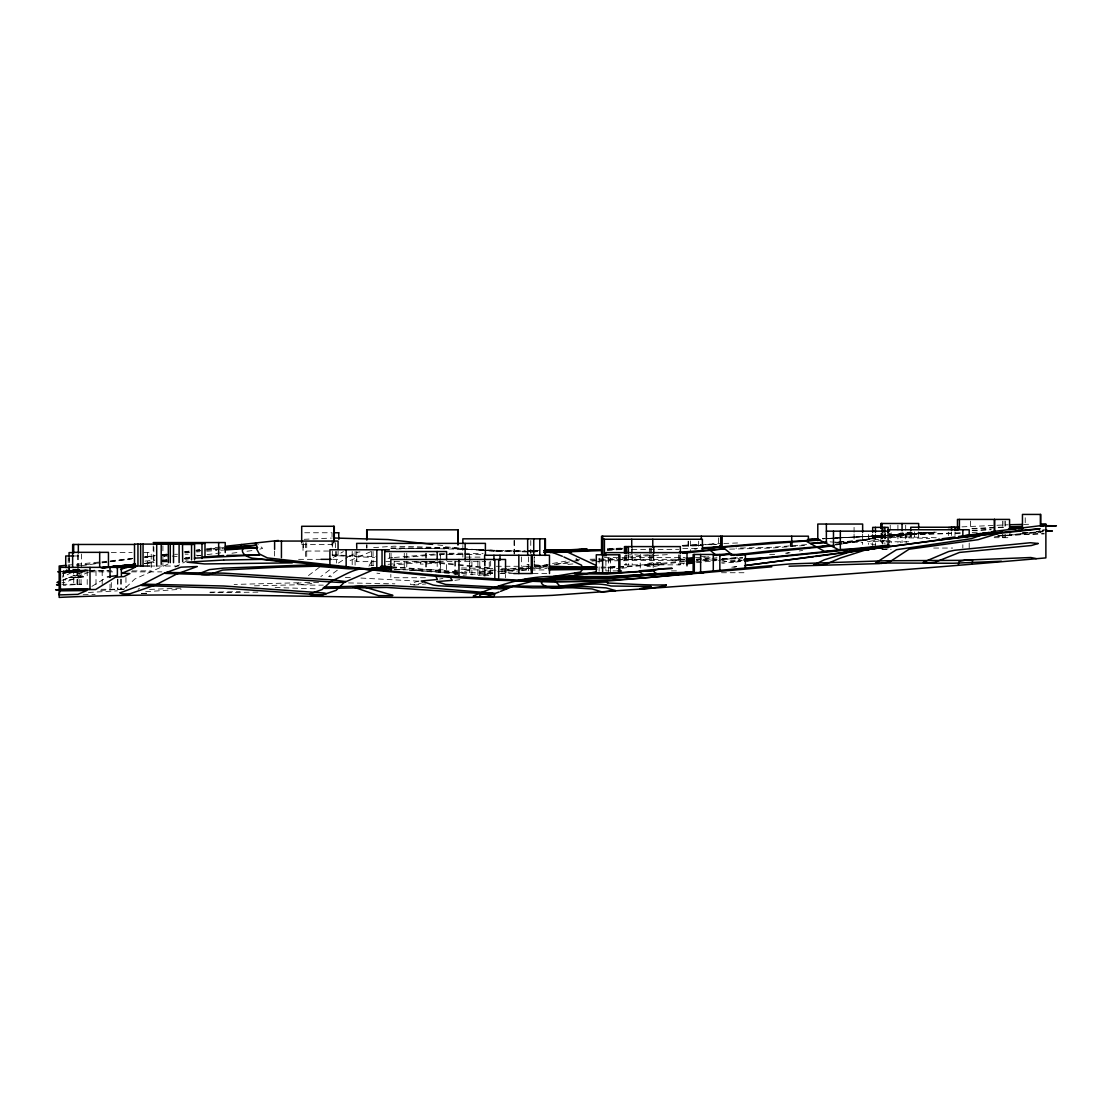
<?xml version="1.0" encoding="UTF-8"?>
<svg xmlns="http://www.w3.org/2000/svg" width="1112" height="1112" viewBox="0 0 1112 1112"><rect width="100%" height="100%" fill="white"/><g stroke="black" fill="none" stroke-linecap="round" stroke-linejoin="round"><path stroke-width="0.75" stroke-dasharray="5 3.75" d="M420.975 562.116L420.211 564.02L424.52 564.187L443.605 561.852M430.094 561.324L429.579 562.589L434.736 562.116L435.626 560.017M368.948 566.244L371.589 561.018L373.757 560.392M80.217 570.053L67.888 572.43L68.888 571.179L78.646 569.886M125.864 587.539L134.761 579.046L168.802 563.714M138.138 589.36L139.361 588.262M123.613 589.555L124.655 588.665M338.409 563.006L347.708 557.182M329.555 569.956L320.826 576.6M308.469 575.571L320.061 566.8M337.325 570.206L328.638 576.6L333.252 576.878M311.819 583.355L304.076 584.62L253.592 585.857M91.907 586.371L106.043 577.767M333.252 557.404L343.344 551.621M711.027 544.88L712.722 543.907L718.282 544.866M349.112 556.389L356.688 552.33L359.982 551.913M175.126 567.023L186.58 561.087M350.085 560.545L370.713 551.691M88.988 571.985L65.914 582.229L62.022 582.771M577.378 560.49L575.516 559.92M61.911 580.408L85.318 570.956L76.519 570.859L79.522 570.053M185.037 558.849L187.678 557.793L184.231 557.404M423.158 582.229C416.778 585.746 399.903 585.815 419.975 580.784M457.713 570.164L453.696 571.415L391.493 566.786M546.882 564.827L545.227 565.466L547.632 565.702M91.837 571.137L94.687 570.289L93.978 570.122M1036.509 531.828L1039.776 530.869M1035.703 532.078L1021.997 533.315L1025.055 532.439M576.933 560.601L577.892 560.142L576.016 558.419M1020.844 533.649L1012.017 534.622L1009.515 533.649M259.833 549.147L262.668 548.327L257.4 543.671M429.663 561.574L393.148 565.146M461.091 569.163L469.611 570.067L458.63 573.139L410.397 570.317M185.426 552.65L188.581 551.886M1040.484 531.091L1038.135 531.383M928.589 532.328L914.995 533.718M921.417 532.342L911.159 534.552L886.584 535.386M167.286 555.194L163.603 556.028L165.549 556.056M483.414 575.418L487.334 574.306L486.347 572.193C484.026 571.846 475.06 571.554 478.41 575.474M842.034 543.949L884.471 536.095L876.478 537.388L883.359 536.29M884.137 535.345L871.377 536.137L888.279 535.609L853.251 541.975L843.077 542.851M834.917 544.963L888.279 535.289M62.411 573.069L83.052 570.331L62.661 573.18L66.525 572.694M85.429 570.261L76.492 570.929L90.906 570.122M836.585 544.727L881.427 536.512M439.574 579.032L442.896 578.448M556.042 564.312L569.511 561.921M62.856 571.749L75.352 569.9M836.585 544.908L881.427 537.026M552.525 563.45L567.203 560.907M1021.997 533.315L1030.129 532.328M786.74 553.289L790.062 552.72M185.468 558.919L187.831 558.53M785.503 553.22L788.922 552.664M799.208 550.996L802.628 550.44M370.449 565.702L373.729 565.285M721.521 562.116L740.175 559.378M478.869 575.349L492.574 573.278M454.877 580.381L460.02 579.616M483.998 576.03L492.574 574.751M501.137 573.472L506.266 572.694M507.989 572.444L519.971 570.651M521.695 570.386L547.382 566.536M684.742 563.089L679.71 564.048L683.685 564.02M501.137 571.999L506.266 571.248M507.989 570.998L519.971 569.247M521.695 568.996L547.382 565.216M889.989 535.039L908.838 532.314M145.269 557.112L154.999 555.722M77.548 571.29L75.338 571.401L87.487 569.858M404.407 557.418L437.85 554.693M697.683 548.244L694.597 548.953L697.724 549.008M81.732 565.633L100.4 563.103M102.096 562.867L131.689 558.919M388.074 558.335L392.8 557.682M394.385 557.473L437.808 553.832M184.217 551.788L189.36 551.093M196.212 550.176L199.632 549.717M206.484 548.8L223.623 546.492M890.003 535.358L912.313 532.342M733.823 567.148L736.255 566.828M197.213 555.93L200.507 555.486M207.11 554.624L223.623 552.455M731.793 567.217L738.604 566.328M132.342 558.669L101.998 562.575M231.963 553.206L240.317 552.122M246.989 551.246L253.675 550.384M144.949 557.209L153.47 556.111M161.991 555.027L167.092 554.374M76.297 565.841L100.275 562.797M62.592 573.208L88.293 569.914L62.397 573.125M144.129 557.168L153.998 555.93M162.227 554.902L167.161 554.276M889.656 535.136L909.004 534.149L895.007 534.942M85.513 569.956L74.476 570.553M132.828 558.293L101.998 561.782M144.824 556.806L155.096 555.555M161.949 554.707L167.092 554.082M742.413 560.643L731.891 561.518L741.509 560.1M497.703 571.804L502.805 571.179M504.5 570.984L516.399 569.553M518.109 569.344L546.993 565.855M492.727 572.388L463.065 575.251M684.436 561.616L662.154 564.284L618.314 567.454M716.976 557.724L696.418 560.184L716.976 560.087M145.005 561.115L154.888 560.128M492.783 570.859L455.948 574.139M684.436 560.809C655.427 564.243 626.195 566.953 596.991 567.148M696.418 559.405L711.833 557.598M1042.556 531.327L1037.176 531.925M153.525 561.699L145.06 562.644M162.018 560.726L167.106 560.128M685.117 559.544L672.079 560.545L685.367 558.516M703.868 557.376L712.069 556.431M883.136 549.439L889.989 548.633M504.473 569.511L516.302 568.162M517.983 567.968L548.411 564.493M162.241 560.128L167.161 559.572M62.592 571.888L79.716 569.956L62.967 571.985M889.072 540.64L890.1 540.446M883.039 549.342L886.278 548.98M79.216 570.915L62.314 571.735M700.338 556.848L708.664 555.93M695.737 561.838L702.27 561.101M703.91 560.921L716.976 559.475M223.623 547.632L206.332 549.37M718.519 560.351L737.187 557.821C746.096 561.643 721.966 564.215 721.076 558.196M184.995 552.219L188.317 551.858M196.629 550.968L199.938 550.621M722.035 558.933L737.187 557.821L735.741 556.556M204.733 550.023L223.623 548.23M881.427 537.666L888.279 536.943M889.989 536.762L934.539 532.092M696.612 562.686L716.976 560.517M62.939 571.526L64.621 571.36M413.761 585.176L425.757 583.939M994.489 536.832L1044.168 531.647M64.301 571.498L79.397 569.956L66.081 571.304M145.283 563.367L147.354 563.158L143.865 563.52L153.748 562.575M144.324 563.478L154.054 562.463M162.241 561.63L167.161 561.129M1042.458 530.146L1045.878 529.812M67.735 565.174L100.275 561.949M162.116 561.755L168.802 561.087M1038.928 531.411L1043.793 530.966M79.605 569.9L62.675 571.651L67.86 571.054M66.094 571.193L79.202 569.928M621.733 568.329L626.987 567.62L621.455 566.647M185.565 551.872L188.957 551.552M195.726 550.899L200.813 550.412M61.327 571.485L79.022 569.872M60.673 571.707L63.245 571.471M667.297 554.652L625.695 557.154C622.553 554.123 637.106 554.554 639.428 555.43L650.798 554.596M567.94 564.382L573.083 563.923M597.061 561.768L607.347 560.851L684.436 560.17M1042.778 530.215L1044.071 530.104M196.518 550.218L199.785 549.94M373.66 547.604L394.273 546.187L442.896 547.563L497.703 551.163L528.339 551.955M388.074 564.312L420.628 561.56M554.235 564.326L569.65 563.006M591.918 561.101L607.347 559.781L684.436 559.183M62.592 571.207L78.007 569.914M390.965 548.188L442.896 548.16L462.244 549.106M69.139 570.942L69.834 570.887M922.251 532.439L910.561 534.608L900.108 534.775M960.226 533.301L893.311 535.275L936.248 532.162L936.248 532.912L828.329 538.43M722.119 559.697L742.677 558.099M885.75 535.539L842.785 537.749M890.893 535.025L934.525 532.356M826.619 538.722L831.248 538.375M832.805 538.264L837.433 537.93M184.759 552.789L189.832 552.428M196.588 551.941L199.965 551.705M206.735 551.218L216.882 550.496M145.658 591.737L181.173 589.249M615.256 566.731L607.166 567.676L618.897 568.538M614.853 567.704L597.547 568.149M206.679 550.079L223.623 548.883M184.272 558.307L189.429 557.946M439.532 554.582L447.524 554.123M184.119 558.877L189.235 558.53M396.164 548.994L419.891 548.341L462.161 549.231M220.774 550.231L223.623 550.037M622.942 548.299L607.347 549.342L622.359 549.147M607.347 549.495L622.484 548.494M607.347 550.329L622.762 549.286M722.119 558.78L742.677 557.404M439.504 553.72L447.524 553.331M880.843 535.706L868.541 536.721L929.688 538.444M887.084 540.779L868.222 541.752L866.873 540.529L835.001 542.197L862.648 542.308M721.855 563.172L723.439 563.089M823.214 538.736L824.145 538.681L822.713 538.75M997.923 536.04L1044.168 533.273M332.085 554.86L376.134 556.653M822.407 538.764L826.619 538.528M831.957 538.236L827.953 538.472L830.622 538.305M804.504 545.492L771.797 548.049L728.972 549.161M961.949 526.866L1008.195 524.781M901.943 534.455L888.933 535.067L909.004 534.149M100.636 590.402L125.447 589.04M88.418 592.46L117.358 590.847M971.902 528.52L1006.485 526.949M972.222 528.881L1006.485 527.297M806.575 544.644L771.797 547.271L735.824 548.133M536.498 550.565L537.221 550.523M838.99 537.819L884.86 535.47M835.348 538.055L885.43 535.442M573.875 561.046L580.575 560.698M590.611 560.198L643.904 559.364L618.731 558.669M507.989 569.83L509.087 569.692L507.531 569.386M972.222 530.396L991.07 529.479M682.712 545.353L722.119 543.518M829.246 538.417L834.32 538.166M836.015 538.083L841.089 537.833M830.08 541.836C846.76 543.74 866.429 536.165 882.414 540.571L884.276 540.501M841.45 542.934L834.639 542.976M409.438 570.762L416.361 570.525L457.949 574.112M449.081 554.054L465.358 554.249M972.222 530.619L991.07 529.743M304.132 539.306L331.543 538.055M881.427 535.678L883.665 535.581M576.238 559.878L579.686 559.711M590.055 559.253L617.104 558.641M887.306 535.15L901.29 534.538L890.253 534.997M607.347 548.716L622.762 548.049M180.797 588.151L148.091 589.471M890.351 535.136L892.269 535.067M890.823 535.65L910.186 534.427L908.74 534.26M298.614 582.757L234.104 584.439M889.113 535.4L895.563 535.025L894.562 534.997M449.067 553.276L462.759 553.22M723.829 543.462L739.244 542.906M535.122 550.621L538.319 550.51L529.59 550.787M682.81 545.436L700.532 544.852M529.02 564.34L526.963 564.59L529.173 565.243M960.226 532.759L901.012 534.789L936.248 532.273L890.239 535.414M972.222 532.37L977.365 532.203M997.923 535.414L1044.168 533.941M885.096 535.859L881.427 535.956M607.347 549.842L623.457 549.648M1026.737 532.968L1033.256 532.787M83.15 594.725L95.145 594.392M705.369 544.699L716.976 544.38M210.085 592.14L240.15 591.667M147.02 556.542L153.915 556.361M533.968 550.593L529.103 550.718L534.094 551.121M1023.61 524.405L1028.753 524.28M875.672 544.797L873.254 544.769C859.548 539.876 883.651 539.431 887.07 542.99M61.938 584.3L81.454 584.217L63.287 585.357M174.64 554.318L177.559 554.249M163.103 554.568L167.37 554.471M682.059 545.895L702.145 545.478M497.703 551.413L525.114 550.787M527.477 550.76L537.777 550.621M528.923 550.704L533.468 550.621M1036.217 531.536L1044.724 531.383M834.848 544.199L841.047 544.102M530.035 550.76L531.8 550.732M141.585 593.377L150.092 593.238M141.391 593.502L149.953 593.391M257.887 592.14L209.918 592.696M682.963 545.992L699.976 545.825M500.761 570.178L516.552 570.067M631.866 549.578L678.737 549.328M185.19 554.193L188.234 554.165M682.768 548.536L697.905 548.452M501.623 568.705L516.816 568.607M518.498 568.607L547.187 568.427M164.27 556.111L168.802 556.083M521.528 570.053L547.354 569.9M696.418 559.155L716.976 559.114M348.542 582.924L394.885 583.828M304.716 532.759L332.043 532.759L332.043 547.702M1022.456 532.704L1040.776 532.704M994.128 537.694L1009.557 537.694L1009.557 534.372M908.699 541.766L880.899 541.766L880.899 533.454M301.686 544.546L334.295 544.546M390.785 548.105L458.088 548.105M933.677 548.049L952.65 548.049M881.844 549.439L891.185 549.439M328.665 551.038L303.02 551.038L303.02 542.725M111.297 552.622L132.119 552.622M144.032 552.622L151.204 552.622L151.204 567.565M769.657 554.471L776.454 554.471M73.67 555.972L78.34 555.972M466.248 557.098L482.052 557.098M604.414 557.529L685.298 557.529M695.556 557.529L699.768 557.529M298.6 559.336L320.367 559.336M162.547 560.837L167.648 560.837M162.018 561.852L167.606 561.852M356.785 561.643L356.785 551.677L356.646 561.643L375.717 561.643M385.808 561.643L485.402 561.643M151.468 566.036L154.985 566.036M156.695 566.036L178.907 566.036M496.327 566.272L529.52 566.272M534.135 566.272L534.372 556.876M394.343 569.817L446.593 569.817L446.593 561.504M72.627 570.623L108.448 570.623M111.659 570.887L69.055 570.887L69.055 557.598M132.106 570.887L151.204 570.887M618.008 570.901L605.887 570.901L605.929 557.612M671.467 570.901L678.556 570.901M72.655 571.874L115.968 571.874M131.355 571.874L161.838 571.874M721.452 572.736L745.387 572.736M492.644 573.542L484.623 573.542L484.623 561.907M500.011 573.542L513.702 573.542M533.065 573.542L547.855 573.542M425.437 577.726L390.84 577.726L390.84 574.404M101.053 589.29L125.948 589.29M700.296 545.492L696.487 545.311L698.03 544.616L703.59 545.867M532.134 550.843L538.681 550.913M532.37 551.594L537.416 551.677M463.843 549.314L530.619 551.482L463.926 549.189M532.342 551.51L537.541 551.594M318.588 582.688C296.265 581.59 282.128 585.468 323.286 585.12M936.248 537.763L889.906 536.443M496.008 570.178L461.466 569.636M461.549 567.926L495.98 568.691M464.455 553.262L483.136 553.679M530.035 552.011L538.542 552.233M466.998 554.29L483.011 554.763M275.164 587.525L318.713 588.915M345.359 577.392L350.558 577.615M360.927 578.059L420.016 581.242M344.275 556.111L332.53 555.458M345.957 556.195L374.591 557.557M457.171 548.841L465.622 549.328M467.304 549.425L497.703 551.163M500.567 569.483L503.43 569.65M394.941 569.386L403.531 569.9M391.48 568.635L449.929 572.374L458.269 571.763M391.493 567.189L457.894 572.054M534.372 565.897L547.577 567.12M534.163 564.674L547.521 565.98M422.338 561.63L456.587 565.091M458.311 565.271L492.574 568.788M430.9 561.616L456.587 564.312M458.311 564.493L492.574 568.135M437.753 544.949L442.896 545.505L442.896 546.548L497.703 551.649L497.703 550.913M172.151 556.028L177.322 556.625M376.885 573.18L379.817 573.514M195.99 555.166L202.189 555.958M461.327 572.054L462.3 572.249M883.303 536.095L884.638 536.304M188.331 557.571L189.54 558.015A7.256 0.751 -5.5 0 1 188.415 557.863L188.345 557.557A7.45 0.778 -6 0 1 189.374 557.168M1025.222 517.747L1025.222 526.059M1005.623 521.083L1005.623 527.727M1005.623 534.372L1005.623 537.694M1004.066 521.083L1004.066 527.727M1004.066 534.372L1004.066 537.694M1002.565 521.083L1002.565 527.727M1002.565 534.372L1002.565 537.694M970.526 521.083L970.401 527.727M969.205 543.059L969.205 548.049M962.839 544.727L962.839 548.049M954.999 532.217L954.999 535.539M951.566 532.217L951.566 535.539M948.647 532.217L948.647 535.539M918.665 531.8L918.665 540.098M914.592 531.8L914.592 540.098M911.312 532.217L911.312 540.529M910.825 531.8L910.742 540.529M910.075 531.8L910.075 540.098M906.155 532.829L906.155 542.795M905.696 525.156L905.696 541.766M902.054 531.8L902.054 542.795M900.762 532.829L900.762 542.795M897.912 525.156L897.94 542.795M891.185 532.829L891.185 542.795M890.226 525.156L890.226 531.8M890.226 533.454L890.226 541.766M889.642 533.093L889.642 543.059M885.347 533.454L885.347 541.766M884.888 533.454L884.957 541.766M884.874 534.01L884.874 543.976M882.942 533.454L882.858 543.976M882.247 534.01L882.247 543.976M881.844 533.454L881.844 542.795M881.482 533.454L881.482 541.766M875.436 534.01L875.436 545.644M872.684 534.01L872.684 545.644M868.444 534.483L868.444 544.449M862.648 534.01L862.648 544.449M854.072 527.366L854.072 532.342M854.072 534.01L854.072 542.308M792.244 542.837L792.244 546.159M791.716 542.837L791.716 546.159M790.757 542.837L790.757 546.159M790.257 542.837L790.257 546.159M718.63 537.861L718.63 544.505M698.67 541.183L698.67 547.827M690.427 540.918L690.427 552.539M688.453 541.183L688.453 549.481M688.064 541.183L688.064 549.481M680.335 554.888L680.335 564.854L624.471 564.854L624.471 554.888M679.349 554.888L679.349 564.854M678.473 554.888L678.473 564.854M653.8 554.888L653.8 564.854M653.189 554.29L653.189 567.579M652.772 554.207L652.772 557.529M651.41 548.244L651.41 553.234M651.41 554.888L651.41 564.854M650.353 548.244L650.353 553.234M650.353 554.888L650.353 564.854M649.338 548.244L649.338 553.234M649.338 554.888L649.338 564.854M640.248 554.29L640.248 569.233M632.172 548.244L632.172 553.234M632.172 554.888L632.172 564.854M631.727 549.217L631.727 557.529M628.405 554.888L628.405 564.854M626.57 554.888L626.57 564.854M625.5 554.888L625.5 564.854M610.46 558.113L610.571 573.069M608.445 558.113L608.445 571.401M599.118 558.113L599.118 571.401M534.135 556.876L534.26 566.272M530.771 540.488L530.771 553.776M528.367 556.917L528.367 571.874M521.403 556.876L521.403 566.272M514.244 540.488L514.244 553.776M514.161 540.488L514.161 557.098M505.543 574.404L505.543 577.726M490.656 561.115L490.656 576.072M489.266 561.907L489.266 573.542M485.235 561.115L485.235 577.726M484.373 561.115L484.373 576.072M479.786 561.115L479.786 576.072M477.896 561.115L477.896 576.072M471.905 561.115L471.905 576.072M469.361 554.388L469.361 572.666M462.842 545.464L462.842 557.098M455.447 561.115L455.447 574.404M454.738 561.115L454.738 574.404M440.547 554.388L440.547 572.666M437.183 561.504L437.183 569.817M426.313 553.206L426.313 569.817M425.715 553.206L425.715 569.817M406.756 553.206L406.756 569.817M404.281 553.206L404.281 569.817M394.19 561.115L394.19 567.759M391.035 553.206L391.035 558.182M389.395 553.095L389.395 558.182M373.048 551.427L373.048 566.383M371.603 551.427L371.603 566.383M366.974 544.783L366.974 548.105M366.71 544.783L366.71 548.105M355.089 551.427L355.089 566.383M352.198 551.427L352.198 564.715M338.076 551.024L338.076 559.336L332.321 559.336L332.321 542.725M336.491 551.427L336.491 563.061M335.532 542.725L335.532 559.336M306.717 542.725L306.717 559.336M305.619 542.725L305.619 559.336M303.242 542.725L303.242 551.038M274.608 551.024L274.608 556.014M162.894 545.797L162.894 566.036M153.859 546.909L153.859 561.852M153.206 545.881L153.206 560.837M147.437 552.622L147.437 567.565M125.948 577.475L125.948 587.595M121.389 579.171L121.389 589.29M120.499 579.171L120.499 589.29M117.9 579.171L117.9 589.29M117.385 579.171L117.385 589.29M111.297 582.535L111.297 589.29M110.019 584.231L110.019 589.29M102.193 570.734L102.193 585.913M96.007 570.734L96.007 585.913M87.209 570.734L87.209 585.913M81.398 554.012L81.398 568.955M81.051 570.734L81.051 585.913M79.188 570.734L79.188 585.913M78.34 554.749L78.34 572.416L65.733 572.416L65.733 569.122M77.701 570.734L77.701 585.913M77.423 554.749L77.423 568.454M77.409 570.734L77.409 585.913M76.964 570.734L76.964 585.913M75.032 569.122L75.032 572.416M73.67 569.122L73.767 585.913M72.864 569.122L72.864 572.416M69.639 557.598L69.639 570.887M68.193 557.612L68.193 572.416M66.762 569.122L66.762 572.416M63.509 570.734L63.509 585.913M188.248 559.934A7.256 0.737 -5.1 0 1 185.787 560.003M733.767 562.227A22.018 0.834 -5.9 0 1 723.662 563.047M740.717 561.518A22.254 0.917 -6 0 1 733.851 562.199M82.496 576.099C76.895 580.492 48.205 581.743 76.408 576.808A8.229 0.751 -3.4 0 1 81.329 576.558L83.734 576.836L80.523 577.392A8.229 0.751 -3.3 0 1 77.312 577.573L73.378 577.517L73.336 576.683C69.5 575.238 80.62 574.682 82.496 576.099M63.453 573.625L62.606 577.184L70.278 573.18L78.507 570.553L64.399 571.568L63.453 573.625M646.892 564.896C644.015 568.135 659.986 566.592 661.501 563.951L660.514 562.477L653.675 562.658L646.503 563.575L647.49 565.049L661.501 563.923L646.892 564.896M82.274 576.919L67.512 577.628L82.274 576.919M469.876 554.388L440.032 554.388L440.032 572.666L469.876 572.666L469.876 554.388"/><path stroke-width="1.5" d="M1036.314 558.613L1030.768 557.515L959.072 560.365L886.139 560.754L789.909 563.923L698.892 572.277M494.798 593.641L494.214 596.101A7.339 0.695 -0.3 0 1 489.516 596.755A7.339 0.695 -0.3 0 1 481.524 596.616M972.222 563.603L972.569 560.323L965.967 560.059L959.072 561.421L958.377 564.785M117.205 575.529L107.475 576.919M256.205 542.92L255.232 543.393L257.47 547.646L256.524 548.758L259.277 553.901L267.366 557.904L373.576 569.705L344.261 582.396L336.088 590.361L322.202 595.031A7.256 1.015 0.7 0 1 314.279 595.184L311.874 594.948A7.436 1.042 0.7 0 1 310.067 593.808L322.077 589.541L331.598 580.853M595.796 571.832L582.424 574.57L541.447 578.991L513.299 586.232L500.525 591.389M241.54 544.519L240.637 544.936L242.847 548.841C240.011 553.901 249.7 558.321 253.717 558.293L436.154 576.294L497.703 580.269L532.245 581.034L440.936 575.543L371.477 569.344M874.532 548.299L876.075 548.16L865.428 549.995L840.436 558.015L826.981 563.728L820.072 565.035A7.228 0.959 -5.7 0 1 813.497 565.063L824.381 559.781L849.359 552.164L861.439 550.176L857.324 551.107M499.093 592.015L493.408 594.03A7.297 0.737 0.2 0 1 483.081 594.155M120.527 569.539C131.744 565.021 147.229 563.311 121.82 573.236L129.895 573.528L124.03 576.572L115.453 577.239L95.632 589.541L55.6 589.763L87.709 589.012M331.612 580.853C344.178 576.099 356.16 565.925 370.477 569.247M59.172 581.562L56.976 582.48L60.256 582.841M494.548 593.808L486.333 596.518A7.297 0.723 -0.2 0 1 476.103 596.685A7.367 0.764 -0.2 0 1 473.49 595.907C498.815 584.745 525.656 576.127 553.651 576.475L580.547 572.013L582.73 568.941L581.52 565.174L563.895 556.973M106.78 567.12L135.275 564.409L115.704 566.62L136.234 566.495L132.175 565.758L115.995 567.412L124.377 567.12L126.949 566.203L124.878 566.008L135.316 564.396L108.962 567.037L123.14 565.633M1040.151 528.687L991.07 533.232L856.699 550.996L936.248 540.321L1039.414 528.923M988.373 532.968L989.805 532.676M939.793 539.139L937.972 539.598L938.695 539.612M481.718 593.085L480.44 593.335A7.367 0.737 0.3 0 0 483.22 594.142M872.461 548.716L874.616 548.258L744.567 565.702M744.498 560.351L889.614 545.686M845.871 552.789L844.772 552.984L845.843 553.039M102.985 567.606L120.165 565.855M716.323 555.5L707.649 548.063L771.797 542.447L819.169 539.918L839.212 549.981L824.645 551.399L805.436 540.793M942.059 538.764L955.083 536.971M845.245 552.511L815.485 556.5M848.637 552.052L853.724 551.357M857.116 550.885L860.507 550.426M863.885 549.953L867.277 549.495M881.427 547.757L884.763 547.299M888.279 545.811L842.896 552.525L844.647 553.053M958.502 536.512L980.742 533.482M104.723 567.412L104.014 567.454M857.699 551.093L861.063 550.648M866.109 549.981L869.487 549.537M109.045 567.231L122.876 565.674M747.709 560.726L749.877 560.448A22.323 1.195 -5.9 0 0 755.743 559.628M982.452 533.246L989.458 532.481L977.031 534.163L978.393 535.011L974.195 535.762L964.465 536.832L962.353 536.04L972.93 534.65M813.901 556.695L746.666 565.285M115.453 566.481L135.594 564.382L125.837 565.369M991.07 531.786L1045.878 525.003M59.172 571.721L57.824 571.79L60.673 571.707M686.146 561.421L692.998 560.601M719.895 555.513L730.89 553.804L733.684 555.416M686.146 560.615L692.998 559.809M103.291 567.676L104.236 567.579L102.86 567.648M686.827 559.35L693.638 558.558M731.071 555.361L771.797 550.648L832.693 545.422M736.811 555.43L832.04 545.825L823.95 546.089L817.473 547.034L834.278 545.978M692.901 572.082L662.154 574.487L643.959 574.765L641.457 573.625L639.275 570.873L662.043 568.816C693.693 568.051 640.54 567.315 657.317 573.709L692.693 571.818M687.021 558.321L693.679 557.585M713.654 555.375L730.89 553.804L722.758 547.229L819.989 539.959L815.402 539.181L818.529 539M687.563 562.741L694.11 562.019M693.638 571.693C669.132 573.333 683.685 576.697 695.403 572.652M225.333 546.298L278.431 540.474M697.252 572.43C640.331 579.352 582.966 582.952 525.628 580.506L517.692 580.714L552.525 582.062L607.347 581.089L771.797 566.814M104.347 567.606L124.739 566.022L102.054 567.704L120.972 565.869M686.438 563.77L693.221 563.047M66.025 565.341L59.172 566.008L59.172 597.408C223.554 589.944 388.116 602.384 552.525 595.337C717.031 583.494 881.566 572.402 1045.878 557.89L1045.878 523.877L1040.749 524.002M101.039 567.732L102.721 567.579M596.505 567.759L594.114 567.898M744.901 558.877L761.289 558.28A22.323 1.195 -5.9 0 1 756.188 559.558M682.712 553.262L724.579 548.828L679.223 552.275M591.598 567.94L593.669 567.62L549.189 566.147M60.159 584.384L56.545 584.815L60.104 585.412M225.291 547.493L256.65 545.241L230.184 547.799M808.063 539.89L818.432 539M812.914 539.876L818.043 539.445M889.489 545.075L743.747 559.892M826.619 542.628L810.648 543.49L826.619 542.003M880.732 563.562L889.795 561.796L909.032 549.231L978.101 539.681L1002.259 532.3L981.924 534.928L971.207 538.694L896.508 549.703L875.505 562.95L953.04 563.27L1001.384 561.212M223.623 555.541L203.176 556.987M194.35 558.168L259.847 554.888L227.001 555.43M113.98 566.633L120.916 566.189M702.019 548.758L722.202 546.854L719.589 545.533M703.159 547.757L722.105 546.826L707.663 548.063M596.588 569.274L549.078 569.886M555.375 551.802L551.802 552.178L562.352 556.278M807.465 539.64L817.876 539.028M948.244 527.658L958.516 527.074M814.192 539.25L817.306 539.07M812.469 539.348L807.59 539.626M954.93 529.465L958.322 529.27M955.097 529.84L958.516 529.646M598.715 549.842L602.162 549.662L552.525 551.83L567.926 552.303L596.129 565.438M225.041 548.814L257.47 547.646L225.277 549.967M602.217 549.731L551.733 552.136L571.624 551.913L570.317 552.094L549.814 552.428L602.301 550.551M1009.738 528.784L1023.332 528.269M1008.306 529.131L1015.2 528.895M1018.648 528.77L1022.095 528.645M789.033 566.216L879.648 563.589M1009.904 527.171L1021.9 526.754M1044.168 525.99L1040.749 526.115L1040.776 514.425L1022.456 514.425L1022.456 529.381M581.034 549.467L585.829 549.314L544.338 550.482M1009.904 526.838L1021.9 526.435M1040.749 525.823L1044.168 525.712M579.074 549.523L587.317 549.258L553.498 550.885L544.268 550.398L564.243 549.967M567.593 549.87L579.31 549.523M556.667 551.76L566.342 551.886L543.643 552.358M1009.904 524.739L1021.9 524.447M544.644 550.37L552.525 550.218M1045.878 531.341L1052.383 530.994L1045.878 530.619M548.869 568.413L596.685 568.941M826.369 531.161L889.489 531.161M333.6 532.759L338.84 532.759M602.732 539.25L702.409 539.25L702.409 550.885M153.206 542.559L225.236 542.559L225.236 552.525M153.859 543.573L204.997 543.573L204.997 556.876M134.788 544.463L72.655 544.463L72.627 567.301M182.507 544.463L194.572 544.463L194.572 559.892M850.499 549.439L840.324 549.439L840.324 531.161M389.395 549.773L329.903 549.773L329.903 564.715M544.519 550.551L559.767 551.079M384.724 551.538L446.593 551.538L446.593 559.85M72.627 552.344L108.448 552.344L108.448 567.301M73.114 552.622L69.055 552.622L69.055 555.944M73.489 555.972L65.733 555.972L65.733 567.481M320.909 559.336L331.209 559.336M137.235 566.036L134.51 566.036L134.51 544.102L182.507 544.102L182.674 561.602M149.87 566.036L137.944 566.036L137.944 544.102M125.948 567.356L60.215 567.356L60.215 589.29L90.002 589.29L90.002 567.356M371.7 568.037L376.815 568.037L376.815 549.773M617.966 570.901L621.427 570.901M703.799 572.736L693.151 572.736L693.151 554.471L745.387 554.471L745.387 567.759M513.702 573.542L531.314 573.542L531.314 555.263M1045.878 525.656L1056.4 525.809L1045.878 525.934M595.921 568.121L584.926 567.509L596.991 567.148M544.477 551.719L547.938 551.774M333.252 537.986L388.074 539.556L432.61 544.393M549.773 552.011L563.603 551.913L544.018 550.954M591.181 567.287L594.128 567.62L549.217 567.273M389.756 568.524L377.732 568.176L391.507 569.177M381.902 566.133L391.493 566.786M391.493 567.189L380.429 566.425M596.393 567.523L593.836 567.315A11.342 0.792 0.9 0 0 589.388 567.231L584.995 567.495L587.956 567.829A11.342 0.778 0.8 0 0 594.142 567.898M481.621 596.616L479.592 596.088L480.815 593.238A7.297 0.737 0.6 0 1 492.783 593.127M1040.359 514.425L1040.359 526.059M1009.557 529.381L1009.557 519.415L957.474 519.415L957.474 529.381M994.559 519.415L994.559 532.704M994.448 519.415L994.448 532.704M969.205 534.761L969.205 529.771L888.099 529.771L888.099 546.381M962.839 529.771L962.839 536.415M959.406 519.415L959.406 529.381M954.999 530.563L954.999 527.241L910.742 527.241L910.742 530.563M951.566 527.241L951.566 530.563M918.665 528.478L918.665 523.488L880.899 523.488L880.899 528.478M902.054 523.488L902.054 530.132M888.14 532.356L888.14 527.366L872.684 527.366L872.684 532.356M884.874 527.366L884.874 532.356M882.858 527.366L882.858 532.356M882.247 527.366L882.247 532.356M881.844 523.488L881.844 528.478M881.482 523.488L881.482 528.478M875.436 527.366L875.436 532.356M862.648 532.342L862.648 524.044L817.793 524.044L817.793 540.654M833.486 531.161L833.486 546.117M826.369 524.044L826.369 542.795M808.396 541.183L808.396 536.192L601.55 536.192L601.55 554.471M791.716 536.192L791.716 542.837M722.161 536.192L722.161 546.159M720.687 536.192L720.687 546.159M719.853 554.471L719.853 571.082M713.292 554.471L713.292 571.082M701.324 536.192L701.324 539.515M700.63 554.471L700.63 572.736M694.319 554.471L694.319 572.736M686.994 565.911L687.021 552.622L605.887 552.622L605.929 555.944M680.335 553.234L680.335 546.59L624.471 546.59L624.471 553.234M653.8 546.59L653.8 553.234M652.772 539.25L652.772 547.563M631.727 539.25L631.727 547.563M628.405 546.59L628.405 553.234M626.57 546.59L626.57 553.234M625.5 546.59L625.5 553.234M619.912 571.401L619.912 554.791L596.296 554.791L596.296 573.069L618.828 573.069L618.828 554.791M604.414 539.25L604.414 555.861M602.732 536.192L602.732 555.861M602.621 554.791L602.621 573.069M549.481 573.542L549.481 555.263L484.623 555.263L484.623 560.24M545.408 555.43L545.408 538.82L462.842 538.82L462.842 543.81M544.755 538.82L544.755 555.43M539.793 538.82L539.793 555.43M533.732 538.82L533.732 555.43M532.245 555.263L532.245 573.542M527.658 538.82L527.7 555.43M518.831 555.263L518.831 573.542M505.543 572.75L505.543 559.461L390.84 559.461L390.84 571.082M500.011 555.263L500.011 560.24M498.69 559.461L498.69 577.726M494.812 559.461L494.812 577.726M493.95 555.263L493.95 560.24M485.402 554.999L485.402 543.379L356.646 543.379L356.785 548.355M465.136 543.379L465.177 559.989M458.964 559.461L458.964 576.072M458.088 544.783L458.088 529.826L366.71 529.826L366.71 539.793M457.824 529.826L457.824 544.783M437.183 551.538L437.183 559.85M384.724 549.773L384.724 566.495M382.041 549.773L382.041 566.383M366.974 529.826L366.974 539.793M346.152 549.773L346.152 566.383M338.687 532.759L338.84 539.403M338.076 549.37L338.076 541.058L274.608 541.058L274.608 549.37M334.295 539.57L334.295 526.282L301.686 526.282L301.686 542.892M333.767 526.282L333.767 542.892M281.433 541.058L281.433 557.668M218.647 542.559L218.647 555.847M201.967 543.573L201.967 558.53M191.556 544.463L191.556 559.892M179.101 544.102L179.101 562.658M173.514 544.102L173.514 562.658M170.275 544.102L170.275 562.658M168.315 544.102L168.315 562.658M161.198 544.102L161.198 564.34M156.695 544.102L156.695 566.036M143.059 544.102L143.059 566.036M140.654 544.102L140.654 566.036M121.389 567.356L121.389 575.794M117.385 567.356L117.385 575.794M110.019 567.356L110.019 577.475M99.677 552.344L99.677 567.301M78.34 544.463L78.34 553.039M73.67 544.463L73.67 553.039M60.395 567.356L60.395 589.29M591.209 567.273A12.691 0.89 0.9 0 0 586.205 567.176L581.798 567.454L584.731 567.787A12.691 0.876 0.8 0 0 591.459 567.871M747.973 560.726A22.17 1.098 -6 0 1 744.859 561.101M666.144 584.87L666.144 585.468C664.698 586.788 619.217 592.084 651.201 586.483L610.905 586.01C594.698 581.312 577.99 586.26 561.63 587.581C529.729 588.971 614.13 579.157 607.347 583.035C626.848 583.675 646.433 585.482 666.144 584.87M615.589 590.625L602.301 592.015L592.098 588.943L572.847 587.789L532.62 587.831L498.954 585.968L584.092 586.552L606.165 587.9L615.589 590.625M126.198 567.356L135.15 566.828L126.184 567.356M59.923 590.861L59.172 594.92L77.812 594.364L86.861 590.528L59.923 590.861M1038.177 543.49L1031.394 545.519L959.517 552.428L935.053 562.255L926.949 563.158L923.28 562.255L948.703 551.524L954.582 550.273L1030.393 542.725L1038.177 543.49M199.187 573.625L201.578 574.584A7.256 0.945 -1.2 0 0 209.668 574.515L222.636 570.067L278.431 567.231L315.864 566.216L348.612 568.816L365.403 568.802L308.775 564.924L223.623 568.121L209.376 569.622L199.187 573.625M353.185 586.928L378.414 595.615L392.216 595.754A7.423 0.931 0.7 0 0 390.882 594.725L362.442 586.524A7.256 1.001 1.4 0 0 354.617 586.622L353.185 586.928M345.776 581.576L344.081 582.174A7.256 1.015 1.6 0 1 336.213 582.243L223.623 575.182L165.591 573.403A7.395 0.792 -2.6 0 1 166.953 572.485L223.623 573.153L333.252 579.95L345.776 581.576M120.082 592.863L122.014 593.78A7.27 0.876 -1.3 0 0 130.034 593.738L155.388 585.037L176.683 574.042L197.324 566.508L180.992 567.162L163.561 573.528L141.544 584.856L120.082 592.863M560.267 586.455C546.923 592.098 528.033 577.086 555.611 581.548L560.267 586.455M552.998 576.558L607.347 577.031L657.331 573.82L608.236 576.586L552.998 576.558M435.515 575.627L437.419 579.477L421.212 581.006L433.263 585.079L438.475 585.802L498.913 588.818A7.297 0.751 -0.2 0 0 504.473 588.707A7.367 0.737 -0.3 0 0 504.806 587.456L445.62 584.439L436.668 581.576L452.209 580.381L449.707 576.53L435.515 575.627M525.42 578.879L552.525 579.588L607.347 578.574L673.761 573.111L607.347 578.157L525.42 578.879M654.245 570.512L607.347 574.014L574.265 573.486L607.347 573.333L654.245 570.512M325.482 594.086L323.953 594.406A7.256 1.015 0.7 0 1 316.03 594.559L223.623 588.192L142.058 585.551A7.409 0.945 -1.7 0 1 145.13 584.203L223.623 585.996L323.689 592.946A7.436 1.029 0.8 0 1 325.482 594.086M362.345 569.052L369.379 569.789L386.767 568.705L379.248 568.01L362.345 569.052M326.302 586.969L324.384 587.247A7.45 1.07 1 0 0 324.76 588.415L386.628 587.442L491.712 594.183A7.353 0.709 0.5 0 0 491.337 593.016L423.477 587.358L386.879 585.468L326.302 586.969M1045.878 529.951L1046.726 529.938L1045.878 529.91M223.623 560.045L187.024 562.158L204.594 563.937L292.275 562.867L261.709 559.378L223.623 560.045"/></g></svg>
